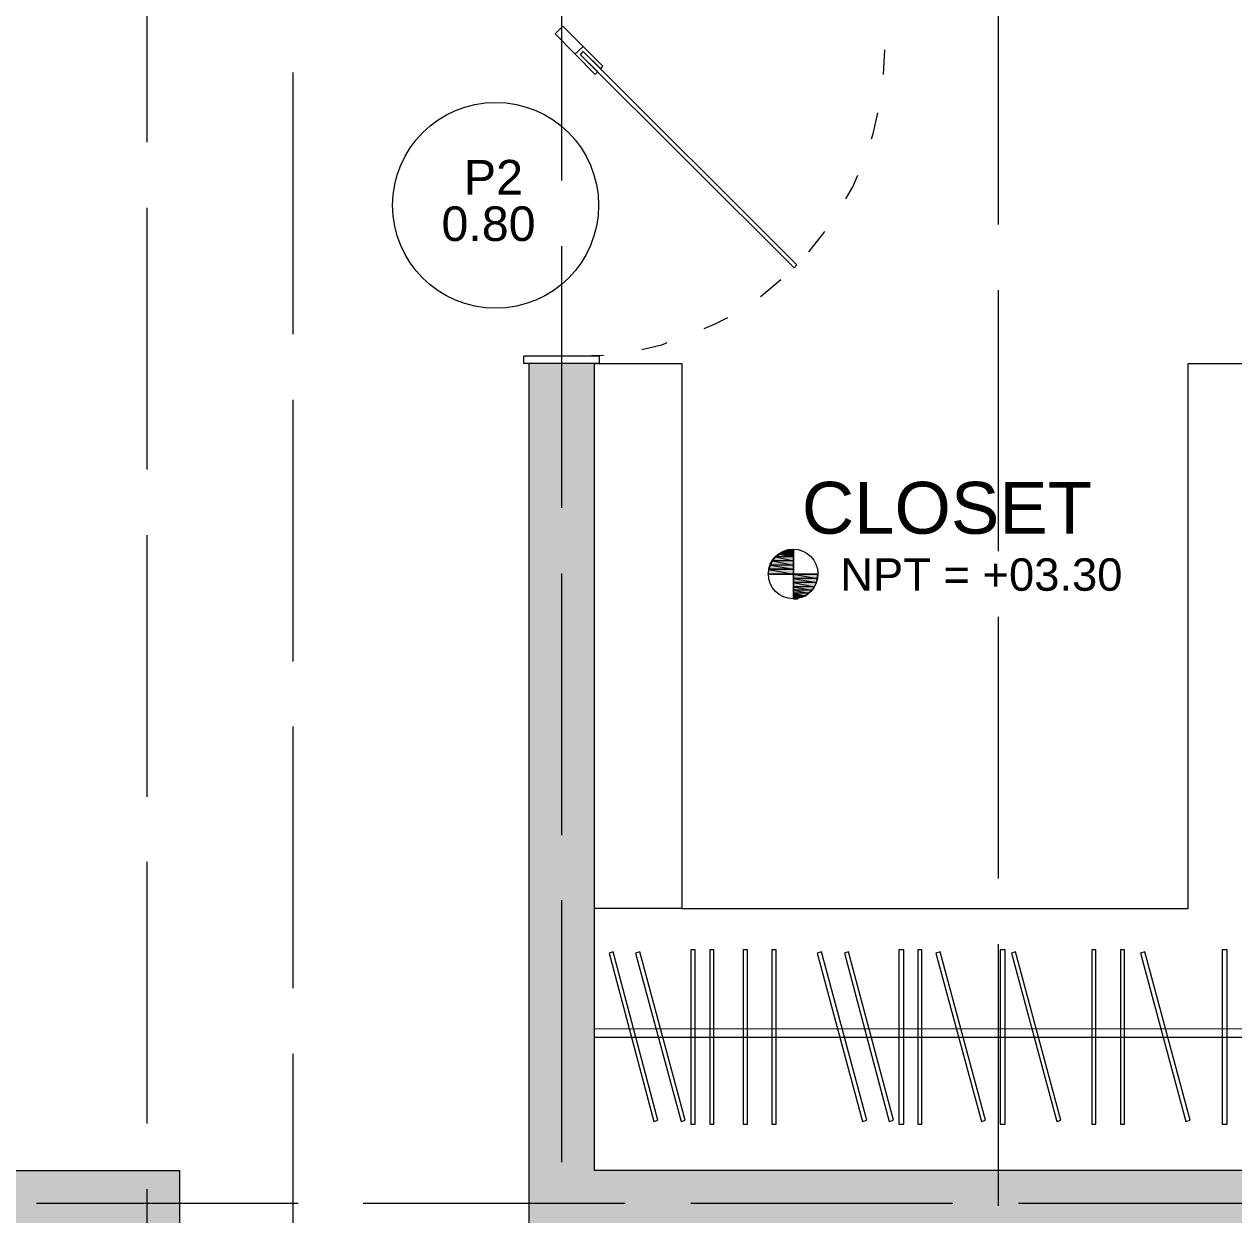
# Model space of a CAD drawing. Header units: metres. Extents: x 14 to 155, y 0 to 125.
# Drawn here: x 58.59 to 61.362, y 107.486 to 110.216 of the extents above; entities that cross this region are included whole.
import ezdxf

# ---------------------------------------------------------------- set-up
doc = ezdxf.new("R2010")
doc.units = ezdxf.units.M
doc.layers.add('PDF_Geometry', color=7, linetype='Continuous', true_color=0xc0c0c0)
doc.layers.add('PDF_Solid Fills', color=7, linetype='Continuous')
doc.layers.add('PDF_Text', color=255, linetype='Continuous')
doc.styles.add('PDF Arial', font='arial.ttf')

msp = doc.modelspace()

# ---------------------------------------------------------------- linework, layer by layer
at = {"layer": 'PDF_Geometry', "color": 0, "lineweight": 0}
for points in [[(58.8706, 110.5453), (58.8706, 109.9452)], [(59.8211, 110.4573), (59.8212, 109.8572)], [(60.8214, 110.3565), (60.8214, 109.7564)], [(59.8707, 110.1645), (59.8515, 110.1469)], [(60.559, 110.1005), (60.5622, 110.1565)], [(59.205, 110.1052), (59.205, 109.5051)], [(60.5317, 109.9532), (60.5349, 109.9644), (60.5462, 110.0125)], [(60.4726, 109.8156), (60.4886, 109.8428), (60.4998, 109.8699)], [(58.8706, 109.7948), (58.8706, 109.1947)], [(60.3877, 109.694), (60.4197, 109.734), (60.4246, 109.7404)], [(59.8212, 109.7068), (59.8212, 109.1067)], [(60.2773, 109.5916), (60.2837, 109.5964), (60.3237, 109.63)], [(60.8214, 109.6059), (60.8215, 109.0074)], [(60.1477, 109.5179), (60.1733, 109.529), (60.2021, 109.5435)], [(60.0052, 109.4699), (60.0532, 109.481), (60.0629, 109.4859)], [(59.8612, 109.4555), (59.9172, 109.4571)], [(59.8965, 109.4379), (60.0965, 109.4379), (60.0966, 108.1881), (61.2568, 108.1881), (61.2567, 109.438), (61.8569, 109.438)], [(59.205, 109.3546), (59.205, 108.7545)], [(58.8706, 109.0442), (58.8706, 108.4441)], [(60.3525, 109.0106), (60.3525, 108.8986)], [(59.8212, 108.9562), (59.8212, 108.3561)], [(60.2949, 108.9546), (60.4086, 108.9546)], [(60.8215, 108.857), (60.8215, 108.2569)], [(59.2051, 108.6057), (59.2051, 108.0056)], [(58.8706, 108.2952), (58.8707, 107.6951)], [(59.8212, 108.2072), (59.8212, 107.6071)], [(60.0965, 108.1881), (59.8964, 108.1881)], [(60.8215, 108.1064), (60.8215, 107.5063)], [(59.8965, 107.9128), (61.5801, 107.9129)], [(59.8965, 107.8936), (61.5801, 107.8937)], [(59.2051, 107.8551), (59.2051, 107.255)], [(58.8707, 107.5447), (58.8707, 106.9446)], [(58.6178, 107.5126), (59.2179, 107.5126)], [(59.3667, 107.5126), (59.9668, 107.5127)], [(60.1173, 107.5127), (60.7174, 107.5127)], [(60.8679, 107.5127), (61.468, 107.5127)]]:
    msp.add_lwpolyline(points, dxfattribs=at)
for points in [[(59.8243, 110.2109), (59.8067, 110.1933), (59.8979, 110.1005), (59.9044, 110.1068), (59.8644, 110.1453), (59.8707, 110.1532), (59.9108, 110.1133), (59.9156, 110.1197)], [(60.3541, 109.6572), (59.8644, 110.1453), (59.8707, 110.1533), (60.3604, 109.6636)], [(59.9076, 109.4379), (59.7347, 109.4379), (59.7347, 109.4555), (59.9076, 109.4555)], [(60.3125, 108.9947), (60.3525, 108.9851), (60.3045, 108.9851)], [(60.3205, 109.001), (60.3525, 108.9947), (60.3125, 108.9947)], [(60.3525, 108.9947), (60.3125, 108.9947), (60.3525, 108.9851)], [(60.3301, 109.0058), (60.3525, 109.001), (60.3205, 109.001)], [(60.3525, 109.001), (60.3205, 109.001), (60.3525, 108.9947)], [(60.3412, 109.009), (60.3525, 109.0058), (60.3301, 109.0058)], [(60.3525, 109.0058), (60.3301, 109.0058), (60.3525, 109.001)], [(60.3525, 109.0106), (60.3525, 109.009), (60.3412, 109.009)], [(60.3525, 109.009), (60.3412, 109.009), (60.3525, 109.0058)], [(60.2965, 108.9658), (60.3525, 108.9545), (60.2948, 108.9545)], [(60.2997, 108.9754), (60.3525, 108.9659), (60.2965, 108.9659)], [(60.3525, 108.9658), (60.2965, 108.9658), (60.3525, 108.9545)], [(60.3045, 108.985), (60.3525, 108.9754), (60.2997, 108.9754)], [(60.3525, 108.9754), (60.2997, 108.9754), (60.3525, 108.9659)], [(60.3525, 108.985), (60.3045, 108.985), (60.3525, 108.9754)], [(60.4086, 108.9546), (60.3526, 108.9546), (60.407, 108.9451)], [(60.3526, 108.9546), (60.407, 108.9451), (60.3526, 108.9451)], [(60.407, 108.945), (60.3526, 108.945), (60.4054, 108.9354)], [(60.3526, 108.945), (60.4054, 108.9354), (60.3526, 108.9354)], [(60.4054, 108.9354), (60.3526, 108.9354), (60.4006, 108.9258)], [(60.3526, 108.9354), (60.4006, 108.9258), (60.3526, 108.9258)], [(60.3941, 108.9178), (60.3525, 108.9178), (60.3878, 108.9114)], [(60.3525, 108.9178), (60.3878, 108.9114), (60.3525, 108.9114)], [(60.4006, 108.9258), (60.3526, 108.9258), (60.3942, 108.9179)], [(60.3526, 108.9258), (60.3942, 108.9179), (60.3526, 108.9179)], [(60.3878, 108.9114), (60.3526, 108.9114), (60.3798, 108.905)], [(60.3526, 108.9114), (60.3798, 108.905), (60.3526, 108.905)], [(60.3525, 108.9018), (60.3717, 108.9018), (60.3621, 108.8987)], [(60.3525, 108.8986), (60.3622, 108.8986)], [(60.3798, 108.905), (60.3526, 108.905), (60.3718, 108.9018)], [(60.3526, 108.905), (60.3718, 108.9018), (60.3526, 108.9018)], [(60.3622, 108.8986), (60.3526, 108.8986), (60.3526, 108.9017)], [(60.3622, 108.8986), (60.3526, 108.8986)], [(59.9396, 108.0888), (59.9301, 108.0856), (60.0325, 107.6999), (60.042, 107.7031)], [(60.0005, 108.0888), (59.9909, 108.0856), (60.0949, 107.6999), (60.1046, 107.7031)], [(60.127, 108.0936), (60.1174, 108.0936), (60.1174, 107.6935), (60.127, 107.6935)], [(60.1702, 108.0936), (60.1606, 108.0936), (60.1606, 107.6935), (60.1702, 107.6935)], [(60.247, 108.0936), (60.2374, 108.0936), (60.2374, 107.6935), (60.247, 107.6935)], [(60.3126, 108.0936), (60.303, 108.0936), (60.303, 107.6935), (60.3126, 107.6935)], [(60.4166, 108.0888), (60.407, 108.0856), (60.511, 107.6999), (60.5206, 107.7031)], [(60.479, 108.0888), (60.4694, 108.0856), (60.5718, 107.6999), (60.5814, 107.7031)], [(60.6055, 108.0936), (60.5942, 108.0936), (60.5942, 107.6935), (60.6055, 107.6935)], [(60.647, 108.0936), (60.6374, 108.0936), (60.6375, 107.6935), (60.647, 107.6935)], [(60.6886, 108.0888), (60.6791, 108.0856), (60.7831, 107.6999), (60.7927, 107.7031)], [(60.8375, 108.0936), (60.8263, 108.0936), (60.8263, 107.6936), (60.8375, 107.6936)], [(60.8615, 108.0888), (60.852, 108.0856), (60.9559, 107.6999), (60.9655, 107.7031)], [(61.0456, 108.0936), (61.036, 108.0936), (61.036, 107.6936), (61.0456, 107.6936)], [(61.1112, 108.0936), (61.1016, 108.0936), (61.1016, 107.6936), (61.1112, 107.6936)], [(61.1576, 108.0888), (61.148, 108.0856), (61.252, 107.6999), (61.2616, 107.7031)], [(61.3464, 108.0936), (61.3352, 108.0936), (61.3352, 107.6936), (61.3464, 107.6936)]]:
    msp.add_lwpolyline(points, close=True, dxfattribs=at)
at = {"layer": 'PDF_Geometry', "color": 0, "lineweight": 5}
for points in [[(61.8569, 107.5879), (59.8965, 107.5879), (59.8965, 109.4379), (59.746, 109.4379), (59.7461, 106.1875), (59.8966, 106.1875), (59.8965, 107.4374), (63.4173, 107.4375), (63.4173, 107.3383), (63.5661, 107.3383), (63.5661, 107.8873), (63.4173, 107.8873), (63.4173, 107.588), (62.0057, 107.5879), (62.0056, 109.438), (61.8569, 109.438)], [(54.7995, 106.1874), (54.7994, 107.8869), (54.9482, 107.8869), (54.9482, 107.5877), (58.946, 107.5878), (58.9461, 104.9889), (58.7972, 104.9889), (58.7971, 107.4373), (54.9482, 107.4372), (54.9482, 106.1874)]]:
    msp.add_lwpolyline(points, close=True, dxfattribs=at)
at = {"layer": 'PDF_Geometry', "color": 0, "lineweight": 0}
for centre, radius in [((59.67, 109.8004), 0.236), ((60.3518, 108.9554), 0.0568)]:
    msp.add_circle(centre, radius, dxfattribs=at)
at = {"layer": 'PDF_Solid Fills', "color": 0, "transparency": 33554559}
for points in [[(59.8965, 109.4379), (59.746, 109.4379), (59.8965, 107.5879)], [(59.746, 109.4379), (59.8965, 107.5879), (59.7461, 107.5879)], [(60.3046, 108.985), (60.3526, 108.985), (60.3126, 108.9947)], [(60.3125, 108.9947), (60.3525, 108.9947), (60.3205, 109.001)], [(60.3126, 108.9947), (60.3526, 108.985), (60.3526, 108.9947)], [(60.3205, 109.001), (60.3526, 109.001), (60.3302, 109.0058)], [(60.3205, 109.001), (60.3525, 108.9947), (60.3525, 109.001)], [(60.3301, 109.0059), (60.3525, 109.0059), (60.3413, 109.0091)], [(60.3302, 109.0058), (60.3526, 109.001), (60.3526, 109.0058)], [(60.3413, 109.0091), (60.3525, 109.0091), (60.3525, 109.0107)], [(60.3413, 109.0091), (60.3525, 109.0059), (60.3525, 109.0091)], [(60.295, 108.9546), (60.3526, 108.9546), (60.2965, 108.9659)], [(60.2965, 108.9659), (60.3525, 108.9659), (60.2997, 108.9754)], [(60.2965, 108.9659), (60.3526, 108.9546), (60.3526, 108.9659)], [(60.2997, 108.9753), (60.3525, 108.9753), (60.3045, 108.985)], [(60.2997, 108.9754), (60.3525, 108.9659), (60.3525, 108.9754)], [(60.3045, 108.985), (60.3525, 108.9753), (60.3525, 108.985)], [(60.3525, 108.9546), (60.407, 108.945), (60.4086, 108.9546)], [(60.3525, 108.945), (60.407, 108.945), (60.3525, 108.9546)], [(60.3525, 108.945), (60.4053, 108.9353), (60.407, 108.945)], [(60.3525, 108.9353), (60.4053, 108.9353), (60.3525, 108.945)], [(60.3525, 108.9354), (60.4005, 108.9257), (60.4053, 108.9354)], [(60.3525, 108.9257), (60.4005, 108.9257), (60.3525, 108.9354)], [(60.3525, 108.9257), (60.3941, 108.9178), (60.4005, 108.9257)], [(60.3525, 108.9178), (60.3941, 108.9178), (60.3525, 108.9257)], [(60.3525, 108.9179), (60.3878, 108.9115), (60.3941, 108.9179)], [(60.3525, 108.9115), (60.3878, 108.9115), (60.3525, 108.9179)], [(60.3525, 108.9114), (60.3798, 108.905), (60.3878, 108.9114)], [(60.3525, 108.905), (60.3798, 108.905), (60.3525, 108.9114)], [(60.3525, 108.905), (60.3717, 108.9018), (60.3798, 108.905)], [(60.3525, 108.9018), (60.3717, 108.9018), (60.3525, 108.905)], [(60.3525, 108.9018), (60.3622, 108.8987), (60.3717, 108.9018)], [(60.3525, 108.8986), (60.3622, 108.8986), (60.3525, 108.9017)], [(58.9459, 107.5878), (54.7993, 107.5877), (58.9459, 107.4373)], [(54.7993, 107.5877), (58.9459, 107.4373), (54.7993, 107.4372)], [(63.5661, 107.588), (59.7461, 107.5879), (63.5661, 107.4375)], [(59.7461, 107.5879), (63.5661, 107.4375), (59.7461, 107.4374)]]:
    msp.add_solid(points, dxfattribs=at)

# ---------------------------------------------------------------- texts
at = {"layer": 'PDF_Text', "color": 0, "attachment_point": 7, "rotation": 0.0022, "style": 'PDF Arial'}
for s, insert, char_height in [('P2', (59.5972, 109.8252), 0.0793), ('0.80', (59.546, 109.7175), 0.0793), ('CLOSET', (60.3717, 109.0458), 0.11895), ('NPT = +03.30', (60.4598, 108.9157), 0.074346)]:
    msp.add_mtext(s, dxfattribs=dict(at, insert=insert, char_height=char_height))

doc.saveas('drawing.dxf')
